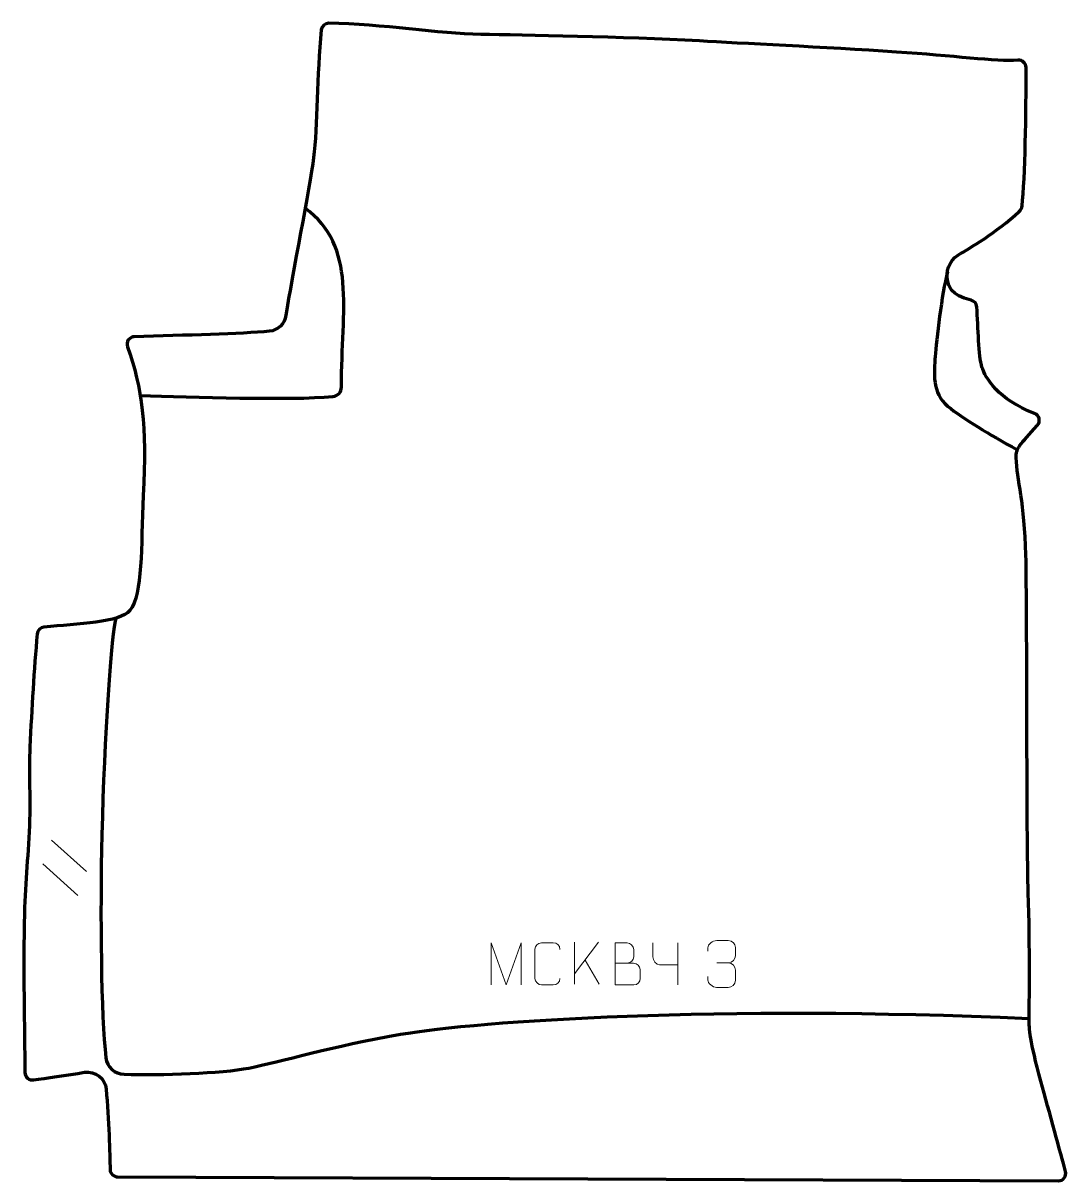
# Model space of a CAD drawing. Header units: millimetres. Extents: x -278 to 278, y -308 to 308.
import ezdxf

# ---------------------------------------------------------------- set-up
doc = ezdxf.new("R2010")
doc.units = ezdxf.units.MM
doc.header["$MEASUREMENT"] = 0
doc.layers.add('layer 2', color=7, linetype='Continuous')
doc.layers.add('layer 3', color=7, linetype='Continuous')

msp = doc.modelspace()

# ---------------------------------------------------------------- linework, layer by layer
at = {"layer": 'layer 2', "color": 230, "lineweight": 200}
msp.add_open_spline([(-272.0409, -254.3094), (-274.4356, -254.659), (-276.5882, -252.8186), (-276.6164, -250.3985), (-276.6164, -250.3985), (-276.8941, -226.5486), (-277.5852, -194.8099), (-276.9156, -165.9519), (-276.9156, -165.9519), (-276.4961, -147.8676), (-274.7227, -134.1932), (-274.1756, -115.5122), (-274.1756, -115.5122), (-273.8009, -102.7138), (-274.5862, -89.9185), (-274.008, -77.3226), (-274.008, -77.3226), (-273.0449, -56.3559), (-271.776, -35.941), (-270.1215, -16.9821), (-270.1215, -16.9821), (-269.9532, -15.0524), (-268.4309, -13.5206), (-266.5016, -13.3449), (-266.5016, -13.3449), (-248.5625, -11.7101), (-225.9583, -10.8868), (-220.8913, -4.5526), (-220.8913, -4.5526), (-213.7342, 4.3936), (-215.0147, 28.9324), (-213.652, 56.6145), (-213.652, 56.6145), (-211.7978, 94.2792), (-214.2506, 113.7628), (-222.1028, 135.8382), (-222.1028, 135.8382), (-223.0119, 138.3937), (-221.1672, 141.0935), (-218.4561, 141.1754), (-218.4561, 141.1754), (-191.3042, 141.9931), (-161.4842, 142.5981), (-146.6528, 144.0809), (-146.6528, 144.0809), (-142.0913, 144.5366), (-138.4193, 148.0193), (-137.7451, 152.5539), (-137.7451, 152.5539), (-134.6855, 173.1278), (-124.9788, 221.0566), (-123.0237, 236.3732), (-123.0237, 236.3732), (-120.8841, 253.1312), (-121.4605, 280.4129), (-118.934, 304.4286), (-118.934, 304.4286), (-118.7181, 306.4806), (-116.9676, 308.0311), (-114.9042, 307.9998), (-114.9042, 307.9998), (-86.6703, 307.5739), (-56.0266, 302.3948), (-34.123, 302.0357), (-34.123, 302.0357), (-11.2786, 301.661), (41.4419, 300.7869), (82.2318, 298.54), (82.2318, 298.54), (103.8285, 297.3501), (148.4613, 295.1389), (187.1084, 292.6793), (187.1084, 292.6793), (217.1595, 290.7673), (240.1743, 287.4159), (251.7306, 288.3641), (251.7306, 288.3641), (254.0357, 288.5532), (256.0056, 286.7209), (256.0267, 284.4084), (256.0267, 284.4084), (256.2363, 261.2959), (255.5417, 225.3347), (253.9454, 210.8776), (253.9454, 210.8776), (253.8138, 209.6841), (253.2592, 208.5806), (252.3811, 207.7611), (252.3811, 207.7611), (240.574, 196.7439), (225.5503, 187.9403), (220.0995, 184.7343), (220.0995, 184.7343), (214.4402, 181.4054), (213.6084, 175.0805), (214.2741, 171.4187), (214.2741, 171.4187), (214.8907, 168.0267), (215.7931, 163.2066), (226.7702, 160.6628), (226.7702, 160.6628), (228.4695, 160.2688), (229.7081, 158.8033), (229.8312, 157.0634), (229.8312, 157.0634), (230.6013, 146.182), (230.7629, 130.7444), (232.5829, 124.9811), (232.5829, 124.9811), (234.4135, 119.1839), (241.2775, 107.6544), (260.4795, 100.3882), (260.4795, 100.3882), (263.1042, 99.3948), (263.9085, 96.0724), (262.037, 93.9808), (262.037, 93.9808), (257.5225, 88.9353), (254.7793, 86.0874), (252.6334, 83.1494), (252.6334, 83.1494), (251.2939, 81.316), (250.6352, 79.0734), (250.7428, 76.8054), (250.7428, 76.8054), (251.3009, 65.0149), (255.2841, 52.8515), (255.9682, 25.0318), (255.9682, 25.0318), (256.7171, -5.4275), (256.2176, -126.515), (257.2163, -154.7273), (257.2163, -154.7273), (258.215, -182.9397), (257.7158, -215.8951), (257.7158, -221.6376), (257.7158, -221.6376), (257.7158, -227.3798), (257.9653, -233.1223), (263.9572, -254.9677), (263.9572, -254.9677), (268.4738, -271.4343), (274.4089, -293.2205), (277.0579, -302.9508), (277.0579, -302.9508), (277.7522, -305.5017), (275.8246, -308.0107), (273.1809, -307.9997), (273.1809, -307.9997), (273.1809, -307.9997), (-227.3334, -305.9159), (-227.3334, -305.9159), (-227.3334, -305.9159), (-229.5065, -305.9067), (-231.2743, -304.1647), (-231.3163, -301.9919), (-231.3163, -301.9919), (-231.4715, -293.9955), (-231.9714, -275.1745), (-233.4255, -259.2339), (-233.4255, -259.2339), (-233.9497, -253.4878), (-239.2079, -249.3727), (-244.9102, -250.255), (-244.9102, -250.255), (-254.19, -251.6908), (-265.7773, -253.395), (-272.0409, -254.3094)], degree=3, knots=[0, 0, 0, 0, 0.02325581, 0.02325581, 0.02325581, 0.02325581, 0.04651163, 0.04651163, 0.04651163, 0.04651163, 0.06976744, 0.06976744, 0.06976744, 0.06976744, 0.09302326, 0.09302326, 0.09302326, 0.09302326, 0.11627907, 0.11627907, 0.11627907, 0.11627907, 0.13953488, 0.13953488, 0.13953488, 0.13953488, 0.1627907, 0.1627907, 0.1627907, 0.1627907, 0.18604651, 0.18604651, 0.18604651, 0.18604651, 0.20930233, 0.20930233, 0.20930233, 0.20930233, 0.23255814, 0.23255814, 0.23255814, 0.23255814, 0.25581395, 0.25581395, 0.25581395, 0.25581395, 0.27906977, 0.27906977, 0.27906977, 0.27906977, 0.30232558, 0.30232558, 0.30232558, 0.30232558, 0.3255814, 0.3255814, 0.3255814, 0.3255814, 0.34883721, 0.34883721, 0.34883721, 0.34883721, 0.37209302, 0.37209302, 0.37209302, 0.37209302, 0.39534884, 0.39534884, 0.39534884, 0.39534884, 0.41860465, 0.41860465, 0.41860465, 0.41860465, 0.44186047, 0.44186047, 0.44186047, 0.44186047, 0.46511628, 0.46511628, 0.46511628, 0.46511628, 0.48837209, 0.48837209, 0.48837209, 0.48837209, 0.51162791, 0.51162791, 0.51162791, 0.51162791, 0.53488372, 0.53488372, 0.53488372, 0.53488372, 0.55813953, 0.55813953, 0.55813953, 0.55813953, 0.58139535, 0.58139535, 0.58139535, 0.58139535, 0.60465116, 0.60465116, 0.60465116, 0.60465116, 0.62790698, 0.62790698, 0.62790698, 0.62790698, 0.65116279, 0.65116279, 0.65116279, 0.65116279, 0.6744186, 0.6744186, 0.6744186, 0.6744186, 0.69767442, 0.69767442, 0.69767442, 0.69767442, 0.72093023, 0.72093023, 0.72093023, 0.72093023, 0.74418605, 0.74418605, 0.74418605, 0.74418605, 0.76744186, 0.76744186, 0.76744186, 0.76744186, 0.79069767, 0.79069767, 0.79069767, 0.79069767, 0.81395349, 0.81395349, 0.81395349, 0.81395349, 0.8372093, 0.8372093, 0.8372093, 0.8372093, 0.86046512, 0.86046512, 0.86046512, 0.86046512, 0.88372093, 0.88372093, 0.88372093, 0.88372093, 0.90697674, 0.90697674, 0.90697674, 0.90697674, 0.93023256, 0.93023256, 0.93023256, 0.93023256, 0.95348837, 0.95348837, 0.95348837, 0.95348837, 1, 1, 1, 1], dxfattribs=at)
at = {"layer": 'layer 3', "color": 142, "lineweight": 200}
for points, knots in [([(-215.3125, 109.9468), (-187.9168, 109.1795), (-135.5029, 107.187), (-112.7371, 109.388), (-112.7371, 109.388), (-110.1724, 109.636), (-108.2289, 111.7967), (-108.225, 114.3734), (-108.225, 114.3734), (-108.1619, 156.0072), (-99.7813, 189.2974), (-127.5565, 209.5155)], [0, 0, 0, 0, 0.25, 0.25, 0.25, 0.25, 0.5, 0.5, 0.5, 0.5, 1, 1, 1, 1]), ([(214.2211, 175.6776), (211.2426, 164.1063), (208.2545, 139.0054), (207.6569, 130.6382), (207.6569, 130.6382), (207.059, 122.2711), (205.9442, 111.1133), (214.3209, 104.2406), (214.3209, 104.2406), (222.698, 97.3678), (236.4676, 89.3174), (251.4137, 80.9227)], [0, 0, 0, 0, 0.25, 0.25, 0.25, 0.25, 0.5, 0.5, 0.5, 0.5, 1, 1, 1, 1]), ([(-228.2311, -8.5539), (-230.5171, -14.4901), (-234.5014, -73.0593), (-235.6966, -123.66), (-235.6966, -123.66), (-236.7087, -166.5076), (-236.1535, -220.5684), (-233.569, -242.4794), (-233.569, -242.4794), (-232.9866, -247.4162), (-228.8852, -251.1821), (-223.9163, -251.3215), (-223.9163, -251.3215), (-204.1361, -251.8764), (-172.0343, -250.8244), (-157.5048, -247.9704), (-157.5048, -247.9704), (-140.7708, -244.6836), (-113.0651, -236.2392), (-76.8224, -230.0412), (-76.8224, -230.0412), (-34.8878, -222.8692), (91.4147, -214.1038), (257.7159, -221.6377)], [0, 0, 0, 0, 0.14285714, 0.14285714, 0.14285714, 0.14285714, 0.28571429, 0.28571429, 0.28571429, 0.28571429, 0.42857143, 0.42857143, 0.42857143, 0.42857143, 0.57142857, 0.57142857, 0.57142857, 0.57142857, 0.71428571, 0.71428571, 0.71428571, 0.71428571, 1, 1, 1, 1])]:
    msp.add_open_spline(points, degree=3, knots=knots, dxfattribs=at)
at = {"layer": 'layer 3', "color": 250, "lineweight": 9}
for points in [[(-262.4591, -126.6656), (-262.4591, -126.6656), (-243.9204, -143.3995), (-243.9204, -143.3995)], [(-267.0893, -139.3658), (-267.0893, -139.3658), (-248.5506, -156.0997), (-248.5506, -156.0997)], [(28.638, -181.0072), (28.638, -181.0072), (15.7003, -197.7818), (15.7003, -197.7818)], [(15.7616, -181.0072), (15.7616, -181.0072), (15.7616, -203.3575), (15.7616, -203.3575)], [(70.6875, -181.4445), (70.6875, -181.4445), (70.6875, -203.7948), (70.6875, -203.7948)], [(28.988, -203.3575), (28.988, -203.3575), (21.4013, -190.5374), (21.4013, -190.5374)], [(91.4358, -192.0724), (91.4358, -192.0724), (97.6322, -192.0724), (97.6322, -192.0724)]]:
    msp.add_open_spline(points, degree=3, dxfattribs=at)
for points, knots in [([(-28.5188, -203.7145), (-28.5188, -203.7145), (-28.5188, -181.3603), (-28.5188, -181.3603), (-28.5188, -181.3603), (-28.5188, -181.3603), (-20.5247, -203.7145), (-20.5247, -203.7145), (-20.5247, -203.7145), (-20.5247, -203.7145), (-12.6787, -181.3608), (-12.6787, -181.3608), (-12.6787, -181.3608), (-12.6787, -181.3608), (-12.6787, -203.7145), (-12.6787, -203.7145)], [0, 0, 0, 0, 0.2, 0.2, 0.2, 0.2, 0.4, 0.4, 0.4, 0.4, 0.6, 0.6, 0.6, 0.6, 1, 1, 1, 1]), ([(8.0499, -200.2931), (7.9247, -202.3741), (6.4225, -203.6993), (4.4988, -203.709), (4.4988, -203.709), (2.4102, -203.7087), (0.3216, -203.7087), (-1.7667, -203.709), (-1.7667, -203.709), (-3.4909, -203.8034), (-5.2573, -202.1155), (-5.2473, -200.3087), (-5.2473, -200.3087), (-5.2469, -195.1405), (-5.2469, -189.9728), (-5.2473, -184.8054), (-5.2473, -184.8054), (-5.2435, -182.8903), (-3.679, -181.3504), (-1.7511, -181.3625), (-1.7511, -181.3625), (0.3319, -181.3625), (2.4154, -181.3625), (4.4988, -181.3625), (4.4988, -181.3625), (6.2423, -181.3307), (8.026, -182.6666), (8.0499, -184.85)], [0, 0, 0, 0, 0.125, 0.125, 0.125, 0.125, 0.25, 0.25, 0.25, 0.25, 0.375, 0.375, 0.375, 0.375, 0.5, 0.5, 0.5, 0.5, 0.625, 0.625, 0.625, 0.625, 0.75, 0.75, 0.75, 0.75, 1, 1, 1, 1]), ([(37.4552, -192.1827), (40.7142, -192.1823), (43.9736, -192.1823), (47.2333, -192.1827), (47.2333, -192.1827), (49.0026, -192.1982), (50.7255, -193.7532), (50.7255, -195.589), (50.7255, -195.589), (50.7252, -196.5998), (50.7252, -199.3311), (50.7255, -200.3422), (50.7255, -200.3422), (50.7414, -202.0063), (49.3601, -203.8101), (47.2807, -203.7949), (47.2807, -203.7949), (44.0207, -203.7946), (40.761, -203.7946), (37.5017, -203.7949), (37.5017, -203.7949), (37.5017, -196.3445), (37.5017, -188.8944), (37.5017, -181.4446), (37.5017, -181.4446), (39.6278, -181.4446), (41.7542, -181.4446), (43.8807, -181.4446), (43.8807, -181.4446), (45.3862, -181.4288), (47.2642, -183.14), (47.2801, -184.8977), (47.2801, -184.8977), (47.2797, -186.7483), (47.2797, -186.879), (47.2801, -188.7299), (47.2801, -188.7299), (47.2955, -190.5805), (45.6346, -192.1982), (43.8342, -192.1827)], [0, 0, 0, 0, 0.09090909, 0.09090909, 0.09090909, 0.09090909, 0.18181818, 0.18181818, 0.18181818, 0.18181818, 0.27272727, 0.27272727, 0.27272727, 0.27272727, 0.36363636, 0.36363636, 0.36363636, 0.36363636, 0.45454545, 0.45454545, 0.45454545, 0.45454545, 0.54545455, 0.54545455, 0.54545455, 0.54545455, 0.63636364, 0.63636364, 0.63636364, 0.63636364, 0.72727273, 0.72727273, 0.72727273, 0.72727273, 0.81818182, 0.81818182, 0.81818182, 0.81818182, 1, 1, 1, 1]), ([(57.4937, -181.4445), (57.4937, -184.4539), (57.4937, -185.743), (57.4937, -188.7528), (57.4937, -188.7528), (57.481, -190.7293), (59.2776, -193.0843), (60.9617, -193.097), (60.9617, -193.097), (60.9617, -193.097), (70.6875, -193.097), (70.6875, -193.097)], [0, 0, 0, 0, 0.25, 0.25, 0.25, 0.25, 0.5, 0.5, 0.5, 0.5, 1, 1, 1, 1]), ([(86.7261, -185.8272), (86.7261, -185.8272), (86.7261, -183.97), (86.7261, -183.97), (86.7261, -183.97), (86.7118, -182.2281), (89.3763, -180.11), (91.4354, -180.1327), (91.4354, -180.1327), (93.4995, -180.1327), (95.5635, -180.1327), (97.6272, -180.1327), (97.6272, -180.1327), (99.8217, -180.1239), (101.42, -181.9707), (101.4644, -183.8828), (101.4644, -183.8828), (101.464, -185.3179), (101.464, -186.753), (101.4644, -188.1885), (101.4644, -188.1885), (101.4158, -189.842), (99.8132, -192.072), (97.6149, -192.062), (97.6149, -192.062), (99.8186, -192.0732), (101.4266, -193.8764), (101.4806, -195.9359), (101.4806, -195.9359), (101.4802, -197.7206), (101.4802, -199.5053), (101.4806, -201.2904), (101.4806, -201.2904), (101.4907, -203.3518), (99.4358, -205.1149), (97.6149, -205.1068), (97.6149, -205.1068), (95.5496, -205.1065), (93.4844, -205.1065), (91.4188, -205.1068), (91.4188, -205.1068), (89.2502, -205.0953), (86.7192, -202.6951), (86.7006, -201.2333), (86.7006, -201.2333), (86.7006, -201.2333), (86.7006, -199.3247), (86.7006, -199.3247)], [0, 0, 0, 0, 0.07692308, 0.07692308, 0.07692308, 0.07692308, 0.15384615, 0.15384615, 0.15384615, 0.15384615, 0.23076923, 0.23076923, 0.23076923, 0.23076923, 0.30769231, 0.30769231, 0.30769231, 0.30769231, 0.38461538, 0.38461538, 0.38461538, 0.38461538, 0.46153846, 0.46153846, 0.46153846, 0.46153846, 0.53846154, 0.53846154, 0.53846154, 0.53846154, 0.61538462, 0.61538462, 0.61538462, 0.61538462, 0.69230769, 0.69230769, 0.69230769, 0.69230769, 0.76923077, 0.76923077, 0.76923077, 0.76923077, 0.84615385, 0.84615385, 0.84615385, 0.84615385, 1, 1, 1, 1])]:
    msp.add_open_spline(points, degree=3, knots=knots, dxfattribs=at)

doc.saveas('drawing.dxf')
